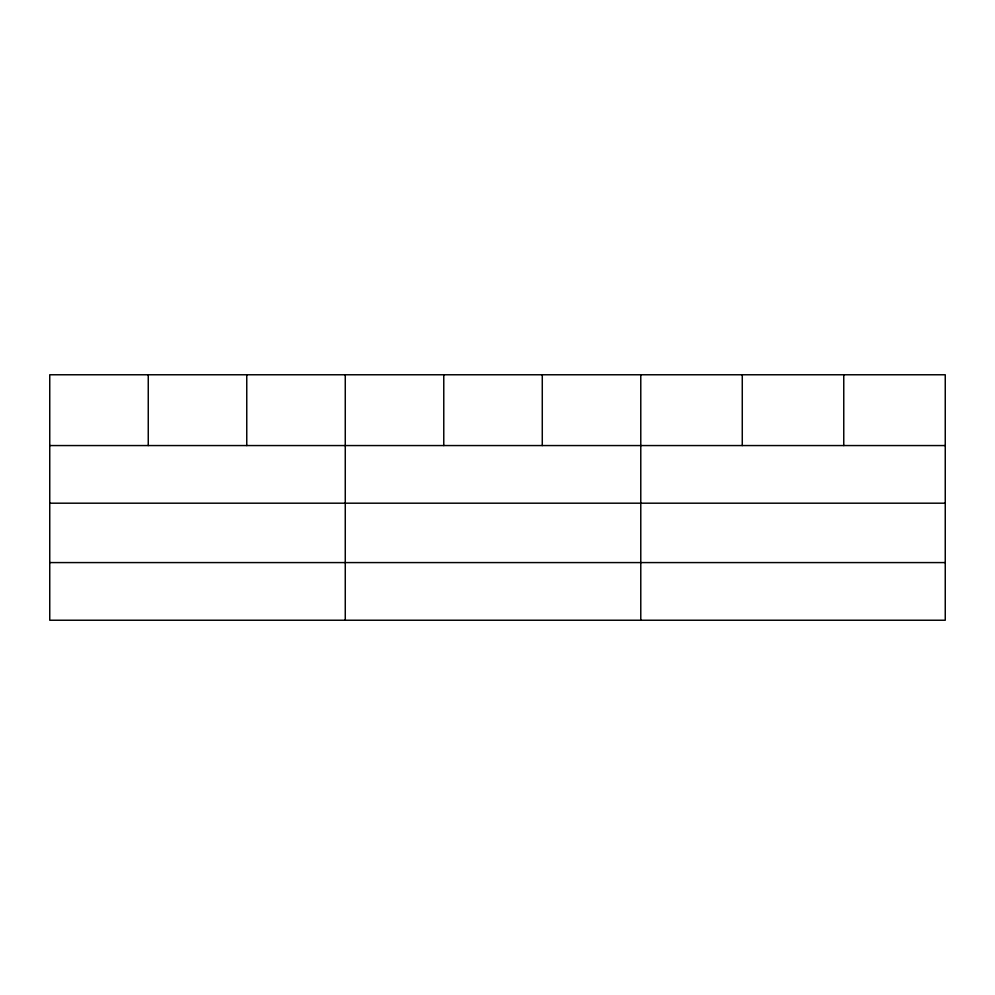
<?xml version="1.0" encoding="UTF-8"?>
<svg xmlns="http://www.w3.org/2000/svg" width="995" height="995" viewBox="0 0 995 995"><rect width="100%" height="100%" fill="white"/><g stroke="black" fill="none" stroke-linecap="round" stroke-linejoin="round"><path stroke-width="1.49" d="M945.25 503.196L945.25 374.767L49.75 374.767L49.75 620.233L945.25 620.233L945.25 503.196L49.75 503.196M49.75 445.561L945.25 445.561M49.75 562.585L945.25 562.585M843.76 374.767L843.76 445.561M742.27 374.767L742.27 445.561M640.78 374.767L640.78 620.233M542.275 374.767L542.275 445.561M443.77 374.767L443.77 445.561M345.265 374.767L345.265 620.233M246.76 374.767L246.76 445.561M148.255 374.767L148.255 445.561"/></g></svg>
